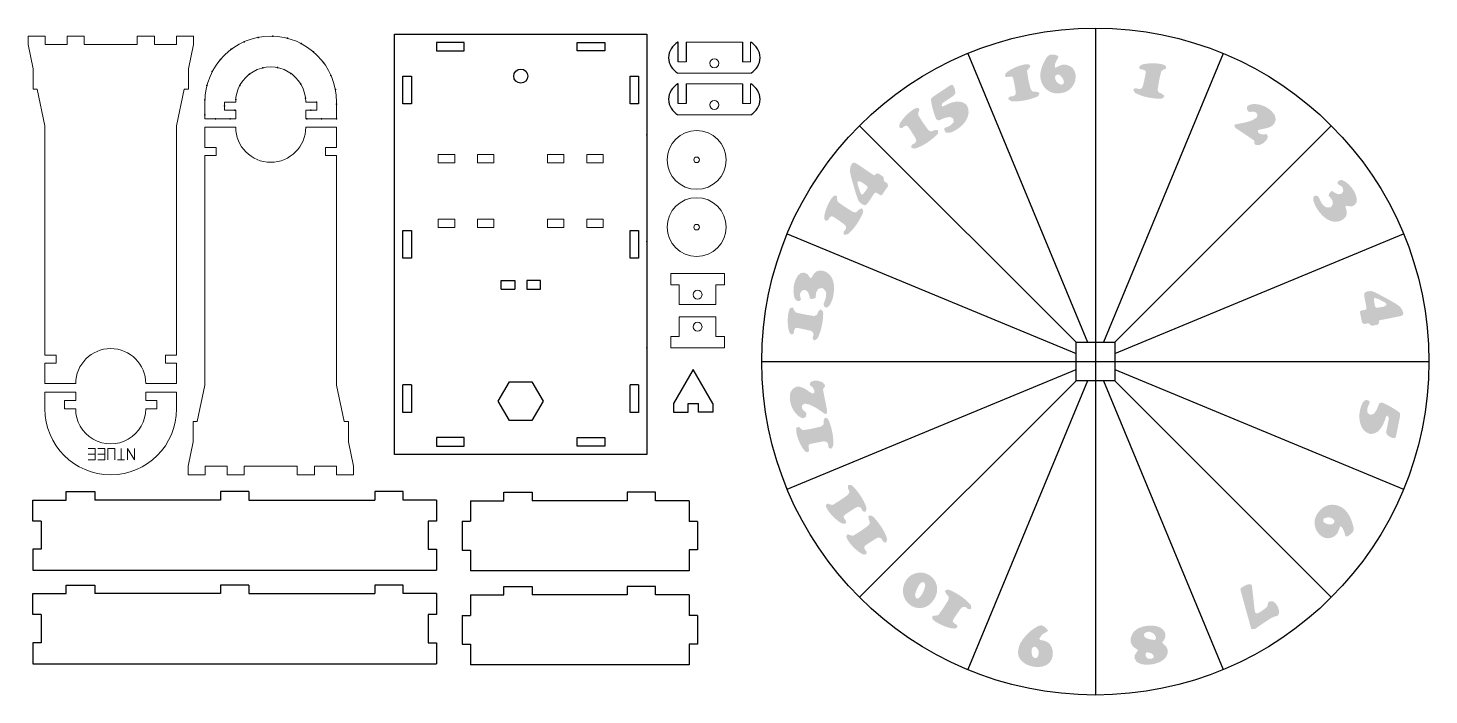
# Model space of a CAD drawing. Header units: millimetres. Extents: x 2798 to 3741, y 1452 to 1755.
# Drawn here: x 2798.3 to 3298.1, y 1451.8 to 1689.8 of the extents above; entities that cross this region are included whole.
import ezdxf

# ---------------------------------------------------------------- set-up
doc = ezdxf.new("R2010")
doc.units = ezdxf.units.MM

msp = doc.modelspace()

# ---------------------------------------------------------------- hatches: boundary and pattern name
h = msp.add_hatch(color=1)
h.dxf.hatch_style = 1
h.paths.add_polyline_path([(3202.4, 1673.8), (3202.63, 1674.51), (3203.52, 1675.07), (3204.12, 1675.29), (3204.34, 1675.7), (3204.08, 1676.45), (3204.03, 1676.5), (3202.82, 1676.93), (3201.42, 1677.14), (3200.11, 1677.26), (3198.79, 1677.26), (3197.5, 1677.14), (3196.21, 1676.94), (3195.16, 1676.54), (3194.69, 1675.94), (3194.8, 1675.38), (3195.34, 1675.07), (3195.72, 1675.03), (3196.14, 1674.96), (3196.94, 1674.58), (3197.01, 1673.73), (3196.81, 1672.75), (3196.48, 1671.08), (3196.21, 1669.9), (3196.03, 1669.21), (3195.65, 1668.38), (3194.71, 1668.01), (3194.34, 1668.14), (3193.64, 1668.34), (3192.95, 1668.23), (3192.57, 1667.74), (3192.57, 1667.69), (3193.22, 1666.69), (3194.07, 1666.27), (3195.45, 1665.71), (3196.63, 1665.35), (3197.97, 1665.04), (3198.08, 1665.02), (3199.4, 1664.82), (3200.71, 1664.66), (3202.03, 1664.6), (3202.92, 1664.71), (3203.63, 1665.38), (3203.65, 1665.64), (3202.81, 1666.38), (3201.62, 1666.87), (3201.31, 1667.74), (3201.33, 1668.32), (3201.36, 1668.43), (3201.51, 1669.39), (3201.85, 1671.35), (3202.05, 1672.31)])
h.paths.add_polyline_path([(3243.37, 1657.13), (3243.37, 1657.31), (3243.1, 1658.58), (3242.61, 1659.38), (3241.75, 1660.34), (3240.63, 1661.23), (3240.39, 1661.36), (3239.25, 1661.99), (3238.02, 1662.41), (3236.75, 1662.66), (3235.44, 1662.7), (3235.3, 1662.7), (3234.03, 1662.43), (3233.19, 1661.85), (3233.07, 1660.92), (3233.61, 1660.07), (3234.23, 1659.89), (3234.41, 1659.92), (3235.66, 1659.98), (3236.37, 1659.67), (3236.89, 1658.96), (3236.64, 1657.96), (3235.41, 1657.13), (3234.79, 1656.84), (3233.65, 1656.44), (3232.34, 1656.1), (3230.85, 1655.81), (3230.11, 1655.68), (3229.04, 1655.46), (3228.59, 1655.15), (3228.57, 1655.1), (3229.08, 1654.14), (3235.15, 1650.09), (3235.68, 1649.64), (3235.77, 1649.1), (3235.84, 1648.55), (3236.13, 1648.21), (3236.24, 1648.15), (3237.51, 1648.08), (3237.82, 1648.17), (3239, 1648.79), (3239.27, 1649.02), (3240.16, 1650), (3240.61, 1650.98), (3240.25, 1651.85), (3239.94, 1651.98), (3239.27, 1651.89), (3238.67, 1651.82), (3237.49, 1652.2), (3237.04, 1652.76), (3237.09, 1653.41), (3238.49, 1653.79), (3239.87, 1654.03), (3241.21, 1654.43), (3242.21, 1655.01), (3242.9, 1655.75), (3242.99, 1655.88)])
h.paths.add_polyline_path([(3272.33, 1628.82), (3272.08, 1629.87), (3271.61, 1631.09), (3270.92, 1632.3), (3270.41, 1632.97), (3269.52, 1633.97), (3268.92, 1634.48), (3267.87, 1635.22), (3267.07, 1635.58), (3266.02, 1635.51), (3265.51, 1634.86), (3265.46, 1634.24), (3265.77, 1634.01), (3266.78, 1633.41), (3267.22, 1632.9), (3267.51, 1631.7), (3266.89, 1630.72), (3265.77, 1630.52), (3265.48, 1630.58), (3264.32, 1631.12), (3263.54, 1631.67), (3263.19, 1631.59), (3262.43, 1630.74), (3262.27, 1629.94), (3262.59, 1629.65), (3263.3, 1628.8), (3263.52, 1628.44), (3263.81, 1627.11), (3263.1, 1625.99), (3262.72, 1625.81), (3261.45, 1625.86), (3260.74, 1626.24), (3259.82, 1627.24), (3259.29, 1628.22), (3259.2, 1628.42), (3258.71, 1629.56), (3257.99, 1630.07), (3257.15, 1629.91), (3256.92, 1629.71), (3256.77, 1628.46), (3257.08, 1627.42), (3257.62, 1626.21), (3258.35, 1624.99), (3258.86, 1624.27), (3259.73, 1623.25), (3260.65, 1622.38), (3261.78, 1621.56), (3262.94, 1621), (3264.1, 1620.73), (3264.9, 1620.71), (3266.17, 1620.91), (3267.31, 1621.47), (3268.16, 1622.22), (3268.69, 1623.2), (3268.76, 1624.36), (3268.38, 1625.66), (3268.4, 1626.41), (3268.96, 1626.37), (3270.28, 1626.17), (3271.39, 1626.53), (3272.19, 1627.54)])
h.paths.add_polyline_path([(3288.89, 1588.25), (3288.46, 1589.37), (3287.77, 1590.33), (3287.59, 1590.48), (3286.79, 1591.09), (3285.63, 1591.82), (3284.12, 1592.69), (3280.37, 1594.72), (3279.95, 1594.94), (3278.57, 1595.61), (3277.68, 1595.94), (3277.41, 1595.97), (3276.05, 1595.86), (3275.05, 1595.34), (3274.93, 1594.25), (3275.74, 1590.15), (3275.69, 1589.53), (3275.11, 1589.24), (3274.02, 1589.03), (3273.49, 1588.79), (3273.46, 1588.28), (3274.18, 1584.69), (3274.98, 1584.2), (3276.23, 1584.47), (3276.69, 1584.44), (3276.92, 1584.02), (3277.68, 1583.57), (3279.79, 1584), (3280.31, 1584.62), (3280.22, 1585.07), (3280.26, 1585.42), (3280.68, 1585.6), (3287.95, 1587.05), (3288.78, 1587.45)])
h.paths.add_polyline_path([(3282.13, 1590.48), (3281.62, 1590.37), (3280.62, 1590.19), (3279.53, 1590.04), (3279.01, 1590.15), (3278.75, 1590.86), (3278.59, 1591.69), (3278.54, 1591.95), (3278.41, 1593.18), (3278.74, 1593.58), (3280.08, 1593.09), (3282.4, 1591.87), (3282.99, 1591.18)], flags=16)
h.paths.add_polyline_path([(3282.87, 1551.39), (3283.29, 1551.5), (3283.76, 1550.59), (3282.8, 1545.82), (3282.96, 1544.92), (3283.92, 1544.03), (3284.03, 1543.97), (3285.28, 1543.5), (3285.99, 1543.52), (3286.28, 1544.06), (3287.77, 1551.52), (3287.66, 1552.48), (3287.48, 1552.68), (3286.28, 1553.55), (3285.61, 1553.97), (3284.47, 1554.64), (3283.29, 1555.29), (3282.13, 1555.87), (3281.15, 1556.23), (3280.44, 1555.98), (3280.19, 1555.6), (3279.7, 1554.35), (3279.28, 1553.39), (3278.57, 1552.39), (3278.23, 1552.08), (3277.1, 1551.79), (3276.18, 1552.53), (3276.12, 1552.73), (3276.09, 1554.04), (3276.38, 1555), (3276.83, 1556), (3276.96, 1556.29), (3276.67, 1556.78), (3275.85, 1557.12), (3275.34, 1557.09), (3274.42, 1556.18), (3274.31, 1555.98), (3273.82, 1554.8), (3273.46, 1553.46), (3273.28, 1552.37), (3273.22, 1551.05), (3273.31, 1549.78), (3273.42, 1549.23), (3273.8, 1547.96), (3274.4, 1546.84), (3274.82, 1546.31), (3275.83, 1545.48), (3276.94, 1545.04), (3277.45, 1544.97), (3278.72, 1545.24), (3279.84, 1545.88), (3280.75, 1546.84), (3280.89, 1547.02), (3281.53, 1548.07), (3282.09, 1549.27), (3282.56, 1550.61)])
h.paths.add_polyline_path([(3269.58, 1515.93), (3268.87, 1517.02), (3268.05, 1517.93), (3267.13, 1518.67), (3266.24, 1519.16), (3264.97, 1519.58), (3264.84, 1519.6), (3263.5, 1519.74), (3262.23, 1519.6), (3261.27, 1519.29), (3260.2, 1518.67), (3259.22, 1517.82), (3258.35, 1516.71), (3257.82, 1515.79), (3257.37, 1514.59), (3257.21, 1513.38), (3257.35, 1512.18), (3257.73, 1510.96), (3258.04, 1510.35), (3258.8, 1509.28), (3259.75, 1508.46), (3260.8, 1507.95), (3262.03, 1507.75), (3263.3, 1507.97), (3263.34, 1507.99), (3264.5, 1508.59), (3265.37, 1509.53), (3265.55, 1509.84), (3266.04, 1511.11), (3266.26, 1511.87), (3266.49, 1512), (3266.78, 1511.94), (3267.41, 1511.1), (3267.89, 1509.84), (3268.22, 1508.68), (3268.43, 1508.39), (3269.03, 1508.46), (3269.92, 1509.02), (3270.16, 1509.22), (3271.03, 1510.09), (3271.19, 1511.33), (3270.99, 1512.29), (3270.54, 1513.76), (3270.19, 1514.68)])
h.paths.add_polyline_path([(3264.35, 1514.05), (3264.21, 1513.25), (3263.51, 1512.74), (3262.02, 1512.76), (3260.71, 1513.32), (3260.31, 1513.92), (3260.47, 1514.66), (3260.65, 1514.88), (3261.92, 1515.24), (3262.56, 1515.21), (3263.72, 1514.79)], flags=16)
h.paths.add_polyline_path([(3262.02, 1512.76), (3261.92, 1512.81), (3262.14, 1512.76), (3263.51, 1512.74), (3263.54, 1512.76), (3263.45, 1512.74)], flags=0)
h.paths.add_polyline_path([(3241.71, 1479.27), (3242.93, 1479.82), (3244.04, 1480.11), (3244.49, 1480.78), (3244.6, 1481.78), (3244.35, 1482.83), (3243.71, 1484.05), (3243.33, 1484.54), (3242.39, 1485.3), (3242.3, 1485.32), (3241.1, 1485.19), (3240.65, 1484.7), (3240.52, 1483.96), (3240.3, 1483.32), (3239.72, 1482.78), (3238.49, 1481.87), (3237.87, 1481.47), (3236.84, 1480.95), (3236.13, 1481.13), (3235.84, 1482.36), (3234.9, 1490.94), (3234.84, 1491.21), (3234.79, 1491.25), (3233.54, 1491.32), (3232.67, 1491.01), (3231.47, 1490.36), (3230.87, 1489.85), (3230.8, 1489.36), (3234.5, 1475.98), (3234.7, 1475.52), (3234.88, 1475.31), (3235.97, 1475.43)])
h.paths.add_polyline_path([(3203.39, 1470.03), (3202.89, 1470.48), (3203.25, 1471.08), (3203.39, 1471.21), (3204.01, 1472.35), (3204.05, 1473.55), (3203.88, 1474.13), (3203.18, 1475.2), (3202.2, 1475.92), (3200.93, 1476.38), (3200.58, 1476.47), (3199.33, 1476.61), (3197.99, 1476.59), (3196.61, 1476.38), (3195.96, 1476.23), (3194.65, 1475.78), (3193.56, 1475.14), (3192.71, 1474.33), (3192.08, 1473.35), (3191.64, 1472.02), (3191.66, 1470.79), (3191.75, 1470.43), (3192.37, 1469.3), (3192.64, 1469.01), (3193.71, 1468.27), (3194.31, 1467.89), (3193.98, 1467.4), (3193.87, 1467.27), (3193.13, 1466.15), (3193.04, 1465.02), (3193.09, 1464.79), (3193.78, 1463.7), (3194.42, 1463.26), (3195.67, 1462.81), (3195.94, 1462.77), (3197.21, 1462.65), (3198.53, 1462.7), (3199.89, 1462.9), (3200.09, 1462.94), (3201.42, 1463.35), (3202.58, 1463.9), (3203.59, 1464.62), (3204.41, 1465.6), (3204.86, 1466.73), (3204.83, 1467.98), (3204.32, 1469.16)])
h.paths.add_polyline_path([(3196.9, 1472.28), (3196.36, 1473.04), (3196.59, 1473.87), (3197.57, 1474.36), (3198.37, 1474.4), (3199.57, 1473.96), (3200.26, 1473.26), (3200.64, 1472.42), (3200.62, 1471.79), (3200.29, 1471.5), (3200.02, 1471.48), (3198.59, 1471.7), (3197.97, 1471.88)], flags=16)
h.paths.add_polyline_path([(3197.43, 1467.09), (3197.63, 1467.11), (3198.95, 1466.73), (3199.13, 1466.64), (3199.93, 1465.77), (3199.75, 1465.13), (3198.96, 1464.72), (3197.61, 1464.88), (3196.97, 1465.75), (3197.01, 1466.62)], flags=16)
h.paths.add_polyline_path([(3163.55, 1468.67), (3162.95, 1469.81), (3162.71, 1470.12), (3161.73, 1470.88), (3160.43, 1471.33), (3160.14, 1471.37), (3159.41, 1471.44), (3159.05, 1471.95), (3159.85, 1473.13), (3160.34, 1473.6), (3161.44, 1474.24), (3162.19, 1474.76), (3162.19, 1474.82), (3161.35, 1475.83), (3160.9, 1476.18), (3159.81, 1476.72), (3158.83, 1476.52), (3158.16, 1476.16), (3157.07, 1475.49), (3156.04, 1474.74), (3155.02, 1473.82), (3154.06, 1472.82), (3153.17, 1471.7), (3152.45, 1470.57), (3151.92, 1469.43), (3151.58, 1468.15), (3151.47, 1466.91), (3151.67, 1465.71), (3152.21, 1464.64), (3153.08, 1463.7), (3153.17, 1463.61), (3154.24, 1462.88), (3155.42, 1462.34), (3156.71, 1461.99), (3157.63, 1461.85), (3158.94, 1461.81), (3160.21, 1462.01), (3161.37, 1462.43), (3161.64, 1462.57), (3162.64, 1463.3), (3163.35, 1464.3), (3163.78, 1465.57), (3163.89, 1466.51), (3163.78, 1467.83)])
h.paths.add_polyline_path([(3158.81, 1467.4), (3158.76, 1466.06), (3158.27, 1465.2), (3157.45, 1464.95), (3156.64, 1465.6), (3156.31, 1466.78), (3156.33, 1468.12), (3156.76, 1468.9), (3157.51, 1469.07), (3157.78, 1468.98), (3158.61, 1468.03)], flags=16)
h.paths.add_polyline_path([(3134.62, 1483.92), (3134, 1484.65), (3132.93, 1485.68), (3131.97, 1486.46), (3130.74, 1487.34), (3129.63, 1488.02), (3128.47, 1488.67), (3127.29, 1489.22), (3126.42, 1489.49), (3125.51, 1489.13), (3125.37, 1488.89), (3125.89, 1487.89), (3126.78, 1486.97), (3126.73, 1486.06), (3126.49, 1485.55), (3126.44, 1485.43), (3125.91, 1484.61), (3124.86, 1482.92), (3124.3, 1482.11), (3123.39, 1480.86), (3122.92, 1480.31), (3121.9, 1480.13), (3121.25, 1480.15), (3120.89, 1479.88), (3120.85, 1479.06), (3120.87, 1479.01), (3121.9, 1478.1), (3123.03, 1477.41), (3124.21, 1476.81), (3125.42, 1476.3), (3126.67, 1475.89), (3127.94, 1475.6), (3129.05, 1475.56), (3129.72, 1475.94), (3129.83, 1476.5), (3129.45, 1476.99), (3129.12, 1477.19), (3128.76, 1477.39), (3128.16, 1478.06), (3128.4, 1478.86), (3128.98, 1479.71), (3129.92, 1481.11), (3130.61, 1482.09), (3131.06, 1482.67), (3131.72, 1483.29), (3132.71, 1483.27), (3133.04, 1483.03), (3133.57, 1482.56), (3134.27, 1482.4), (3134.8, 1482.71), (3134.82, 1482.76)])
h.paths.add_polyline_path([(3122.54, 1488.51), (3122.63, 1489.74), (3122.47, 1490.98), (3122.32, 1491.52), (3121.78, 1492.68), (3121, 1493.68), (3119.98, 1494.53), (3119.73, 1494.66), (3118.57, 1495.22), (3117.33, 1495.51), (3116.01, 1495.51), (3115.77, 1495.46), (3114.5, 1495.15), (3113.38, 1494.62), (3112.4, 1493.84), (3111.58, 1492.81), (3111.33, 1492.43), (3110.77, 1491.23), (3110.48, 1489.96), (3110.46, 1489.83), (3110.44, 1488.51), (3110.66, 1487.24), (3111.17, 1486.04), (3111.33, 1485.75), (3112.13, 1484.7), (3113.14, 1483.87), (3113.58, 1483.58), (3114.79, 1483.07), (3116.03, 1482.85), (3117.31, 1482.92), (3118.49, 1483.25), (3119.55, 1483.85), (3120.54, 1484.7), (3121.41, 1485.81), (3121.58, 1486.08), (3122.19, 1487.28)])
h.paths.add_polyline_path([(3117.57, 1488.44), (3116.88, 1487.24), (3116.03, 1486.37), (3115.06, 1486.39), (3114.74, 1487.6), (3114.83, 1488.04), (3115.28, 1489.38), (3115.61, 1490.09), (3116.26, 1491.21), (3117.1, 1492.1), (3118.02, 1492.1), (3118.37, 1491.03), (3118.35, 1490.87), (3118.06, 1489.65)], flags=16)
h.paths.add_polyline_path([(3102.55, 1512.07), (3102.48, 1512.16), (3101.7, 1513.25), (3100.88, 1514.28), (3100.01, 1515.26), (3099.29, 1515.81), (3098.31, 1515.84), (3098.11, 1515.66), (3098.2, 1514.54), (3098.67, 1513.36), (3098.29, 1512.54), (3097.87, 1512.14), (3097.78, 1512.09), (3096.98, 1511.51), (3095.35, 1510.35), (3094.52, 1509.84), (3093.23, 1509.02), (3092.56, 1508.66), (3091.56, 1508.9), (3090.96, 1509.17), (3090.53, 1509.06), (3090.18, 1508.33), (3090.18, 1508.28), (3090.76, 1507.08), (3090.78, 1507.03), (3091.56, 1505.96), (3092.43, 1504.94), (3093.34, 1504.02), (3094.35, 1503.18), (3095.39, 1502.42), (3096.42, 1501.95), (3097.18, 1502.04), (3097.49, 1502.53), (3097.33, 1503.13), (3097.11, 1503.42), (3096.84, 1503.76), (3096.55, 1504.6), (3097.09, 1505.25), (3097.93, 1505.81), (3099.34, 1506.74), (3100.36, 1507.39), (3100.97, 1507.75), (3101.83, 1508.06), (3102.75, 1507.68), (3102.95, 1507.32), (3103.28, 1506.68), (3103.84, 1506.27), (3104.47, 1506.36), (3104.51, 1506.39), (3104.75, 1507.55), (3104.47, 1508.46), (3103.86, 1509.82), (3103.28, 1510.91)])
h.paths.add_polyline_path([(3096.55, 1520.76), (3095.97, 1521.85), (3095.14, 1523.17), (3094.39, 1524.22), (3093.57, 1525.24), (3092.7, 1526.2), (3091.98, 1526.78), (3091, 1526.8), (3090.8, 1526.62), (3090.87, 1525.51), (3091.36, 1524.33), (3090.98, 1523.48), (3090.54, 1523.09), (3089.67, 1522.46), (3088.04, 1521.32), (3087.21, 1520.79), (3085.9, 1519.98), (3085.25, 1519.63), (3084.25, 1519.87), (3083.65, 1520.14), (3083.22, 1520.03), (3082.87, 1519.27), (3082.87, 1519.22), (3083.48, 1517.96), (3084.25, 1516.91), (3085.1, 1515.9), (3086.03, 1514.97), (3087.03, 1514.14), (3088.08, 1513.36), (3089.11, 1512.92), (3089.87, 1513.01), (3090.18, 1513.47), (3090.02, 1514.08), (3089.78, 1514.39), (3089.53, 1514.72), (3089.24, 1515.55), (3089.78, 1516.19), (3090.6, 1516.75), (3092.03, 1517.69), (3093.05, 1518.36), (3093.65, 1518.71), (3094.52, 1519.02), (3095.44, 1518.65), (3095.64, 1518.27), (3095.95, 1517.64), (3096.53, 1517.22), (3097.15, 1517.31), (3097.2, 1517.35), (3097.44, 1518.49), (3097.15, 1519.4)])
h.paths.add_polyline_path([(3084.87, 1547.11), (3084.49, 1548.38), (3084.07, 1549.61), (3083.62, 1550.41), (3082.73, 1550.79), (3082.49, 1550.72), (3082.11, 1549.65), (3082.11, 1548.38), (3081.44, 1547.76), (3080.91, 1547.55), (3080.79, 1547.53), (3079.84, 1547.31), (3077.9, 1546.86), (3076.94, 1546.69), (3075.42, 1546.44), (3074.69, 1546.37), (3073.84, 1546.98), (3073.39, 1547.47), (3072.95, 1547.51), (3072.32, 1546.98), (3072.32, 1546.91), (3072.39, 1545.54), (3072.7, 1544.26), (3073.1, 1542.99), (3073.62, 1541.78), (3074.22, 1540.62), (3074.91, 1539.51), (3075.67, 1538.68), (3076.4, 1538.48), (3076.87, 1538.82), (3076.96, 1539.42), (3076.85, 1539.8), (3076.74, 1540.2), (3076.8, 1541.09), (3077.54, 1541.47), (3078.52, 1541.67), (3080.19, 1541.98), (3081.4, 1542.21), (3082.09, 1542.32), (3083.02, 1542.27), (3083.71, 1541.56), (3083.74, 1541.16), (3083.8, 1540.44), (3084.18, 1539.84), (3084.78, 1539.69), (3084.83, 1539.69), (3085.5, 1540.67), (3085.59, 1541.63), (3085.54, 1543.1), (3085.43, 1544.34), (3085.21, 1545.68), (3085.18, 1545.79)])
h.paths.add_polyline_path([(3082, 1560.3), (3081.93, 1561.02), (3082.24, 1561.46), (3082.58, 1561.89), (3082.62, 1562.33), (3082.58, 1562.47), (3081.75, 1563.4), (3081.46, 1563.56), (3080.19, 1563.96), (3079.84, 1564), (3078.52, 1563.94), (3077.5, 1563.56), (3077.14, 1562.69), (3077.27, 1562.38), (3077.81, 1561.98), (3078.28, 1561.57), (3078.85, 1560.46), (3078.77, 1559.75), (3078.27, 1559.35), (3077, 1560.06), (3075.87, 1560.88), (3074.64, 1561.53), (3073.53, 1561.84), (3072.5, 1561.82), (3072.35, 1561.78), (3071.21, 1561.15), (3071.08, 1561.04), (3070.36, 1559.95), (3070.14, 1559.03), (3070.07, 1557.74), (3070.25, 1556.31), (3070.32, 1556.05), (3070.7, 1554.8), (3071.25, 1553.64), (3071.99, 1552.57), (3072.88, 1551.61), (3072.97, 1551.52), (3074.06, 1550.79), (3075.07, 1550.61), (3075.82, 1551.19), (3076.02, 1552.17), (3075.71, 1552.75), (3075.58, 1552.86), (3074.64, 1553.68), (3074.35, 1554.4), (3074.51, 1555.29), (3075.36, 1555.8), (3076.83, 1555.53), (3077.47, 1555.29), (3078.56, 1554.75), (3079.75, 1554.09), (3080.99, 1553.24), (3081.62, 1552.79), (3082.51, 1552.19), (3083.07, 1552.1), (3083.11, 1552.1), (3083.4, 1553.15)])
h.paths.add_polyline_path([(3081.77, 1585.2), (3081.91, 1586.52), (3081.98, 1587.83), (3081.89, 1588.72), (3081.2, 1589.44), (3080.95, 1589.46), (3080.19, 1588.61), (3079.7, 1587.43), (3078.83, 1587.12), (3078.28, 1587.14), (3078.16, 1587.16), (3077.18, 1587.32), (3075.24, 1587.65), (3074.29, 1587.85), (3072.77, 1588.21), (3072.08, 1588.43), (3071.52, 1589.32), (3071.3, 1589.93), (3070.9, 1590.15), (3070.14, 1589.88), (3070.09, 1589.84), (3069.66, 1588.63), (3069.43, 1587.23), (3069.34, 1585.89), (3069.34, 1584.6), (3069.45, 1583.28), (3069.65, 1582.01), (3070.05, 1580.94), (3070.65, 1580.48), (3071.21, 1580.61), (3071.52, 1581.14), (3071.57, 1581.52), (3071.61, 1581.95), (3072.01, 1582.73), (3072.84, 1582.82), (3073.84, 1582.62), (3075.49, 1582.26), (3076.67, 1582.01), (3077.36, 1581.84), (3078.21, 1581.43), (3078.56, 1580.52), (3078.45, 1580.14), (3078.23, 1579.45), (3078.34, 1578.76), (3078.83, 1578.38), (3078.9, 1578.38), (3079.88, 1579), (3080.33, 1579.87), (3080.86, 1581.26), (3081.22, 1582.44), (3081.53, 1583.75), (3081.55, 1583.89)])
h.paths.add_polyline_path([(3085.18, 1600.49), (3084.54, 1601.49), (3084, 1602.1), (3082.96, 1602.83), (3081.75, 1603.26), (3080.62, 1603.32), (3079.55, 1602.99), (3078.7, 1602.23), (3078.03, 1601.05), (3077.5, 1600.51), (3077.14, 1600.94), (3076.34, 1602.03), (3075.29, 1602.54), (3074.07, 1602.43), (3073.01, 1601.61), (3072.44, 1600.67), (3071.92, 1599.49), (3071.54, 1598.15), (3071.43, 1597.3), (3071.37, 1595.97), (3071.41, 1595.16), (3071.63, 1593.92), (3071.97, 1593.09), (3072.75, 1592.4), (3073.57, 1592.49), (3074.04, 1592.91), (3073.97, 1593.27), (3073.68, 1594.41), (3073.73, 1595.1), (3074.4, 1596.15), (3075.53, 1596.41), (3076.45, 1595.74), (3076.6, 1595.52), (3077.05, 1594.32), (3077.21, 1593.36), (3077.52, 1593.16), (3078.65, 1593.25), (3079.32, 1593.69), (3079.32, 1594.12), (3079.41, 1595.21), (3079.52, 1595.63), (3080.25, 1596.78), (3081.53, 1597.06), (3081.93, 1596.93), (3082.8, 1595.99), (3083.05, 1595.23), (3082.98, 1593.85), (3082.67, 1592.8), (3082.58, 1592.58), (3082.13, 1591.42), (3082.26, 1590.57), (3082.98, 1590.08), (3083.29, 1590.06), (3084.27, 1590.84), (3084.78, 1591.8), (3085.25, 1593.02), (3085.61, 1594.41), (3085.74, 1595.28), (3085.85, 1596.61), (3085.83, 1597.88), (3085.61, 1599.27)])
h.paths.add_polyline_path([(3095.46, 1622.4), (3096.02, 1623.58), (3096.26, 1624.45), (3095.91, 1625.37), (3095.68, 1625.48), (3094.68, 1624.99), (3093.77, 1624.1), (3092.85, 1624.14), (3092.25, 1624.42), (3091.4, 1624.97), (3089.71, 1626.01), (3088.91, 1626.57), (3087.66, 1627.46), (3087.1, 1627.95), (3086.92, 1628.98), (3086.95, 1629.62), (3086.68, 1629.98), (3085.85, 1630.03), (3085.81, 1630), (3084.89, 1628.97), (3084.2, 1627.84), (3083.6, 1626.66), (3083.09, 1625.43), (3082.71, 1624.21), (3082.4, 1622.94), (3082.35, 1621.8), (3082.76, 1621.13), (3083.29, 1621.04), (3083.8, 1621.42), (3083.98, 1621.73), (3084.2, 1622.11), (3084.85, 1622.71), (3085.65, 1622.45), (3086.5, 1621.89), (3087.9, 1620.93), (3088.88, 1620.24), (3089.46, 1619.82), (3090.09, 1619.15), (3090.07, 1618.14), (3089.82, 1617.83), (3089.35, 1617.28), (3089.2, 1616.61), (3089.51, 1616.07), (3089.55, 1616.03), (3090.71, 1616.25), (3091.45, 1616.87), (3092.47, 1617.94), (3093.25, 1618.9), (3094.06, 1619.99), (3094.12, 1620.11), (3094.81, 1621.24)])
h.paths.add_polyline_path([(3104.89, 1634.39), (3103.82, 1635.11), (3103.51, 1635.44), (3103.64, 1635.91), (3103.44, 1636.76), (3101.63, 1637.96), (3100.83, 1637.85), (3100.56, 1637.49), (3100.27, 1637.27), (3099.85, 1637.45), (3093.7, 1641.57), (3092.83, 1641.86), (3092.18, 1641.37), (3091.69, 1640.28), (3091.52, 1639.12), (3091.52, 1638.9), (3091.67, 1637.89), (3091.96, 1636.56), (3092.43, 1634.86), (3093.63, 1630.78), (3093.79, 1630.31), (3094.28, 1628.87), (3094.7, 1628), (3094.86, 1627.8), (3095.91, 1626.9), (3096.98, 1626.57), (3097.82, 1627.26), (3100.14, 1630.74), (3100.61, 1631.14), (3101.23, 1630.94), (3102.15, 1630.31), (3102.68, 1630.09), (3103.08, 1630.45), (3105.13, 1633.48)])
h.paths.add_polyline_path([(3097.82, 1633.03), (3097.53, 1632.34), (3097.04, 1631.65), (3096.89, 1631.45), (3096.13, 1630.49), (3095.61, 1630.42), (3094.99, 1631.74), (3094.23, 1634.24), (3094.28, 1635.13), (3095.39, 1635.02), (3095.82, 1634.73), (3096.66, 1634.15), (3097.56, 1633.5)], flags=16)
h.paths.add_polyline_path([(3119.27, 1653.72), (3119.2, 1653.79), (3118.62, 1654.59), (3117.46, 1656.22), (3116.95, 1657.04), (3116.14, 1658.35), (3115.79, 1659), (3116.03, 1660.03), (3116.3, 1660.61), (3116.17, 1661.05), (3115.43, 1661.41), (3114.21, 1660.84), (3113.07, 1660), (3112.07, 1659.16), (3111.13, 1658.22), (3110.3, 1657.24), (3109.55, 1656.17), (3109.08, 1655.15), (3109.17, 1654.39), (3109.64, 1654.08), (3110.24, 1654.25), (3110.55, 1654.48), (3110.88, 1654.74), (3111.71, 1655.03), (3112.36, 1654.48), (3112.91, 1653.65), (3113.85, 1652.23), (3114.5, 1651.2), (3114.87, 1650.6), (3115.19, 1649.73), (3114.79, 1648.81), (3114.43, 1648.61), (3113.8, 1648.3), (3113.38, 1647.72), (3113.47, 1647.1), (3113.51, 1647.05), (3114.65, 1646.81), (3115.57, 1647.1), (3116.92, 1647.7), (3118.02, 1648.28), (3119.18, 1649.02), (3119.27, 1649.08), (3120.36, 1649.86), (3121.38, 1650.69), (3122.36, 1651.56), (3122.92, 1652.27), (3122.94, 1653.25), (3122.79, 1653.45), (3121.65, 1653.38), (3120.49, 1652.89), (3119.64, 1653.27)])
h.paths.add_polyline_path([(3133.73, 1661.03), (3133.26, 1662.14), (3132.93, 1662.55), (3131.86, 1663.26), (3130.61, 1663.59), (3129.3, 1663.57), (3129.07, 1663.53), (3127.87, 1663.24), (3126.62, 1662.79), (3125.33, 1662.17), (3124.57, 1661.85), (3124.19, 1662.05), (3124.53, 1663.04), (3128.54, 1665.73), (3129.07, 1666.47), (3129.03, 1667.78), (3128.98, 1667.92), (3128.45, 1669.1), (3127.94, 1669.61), (3127.33, 1669.43), (3121, 1665.2), (3120.4, 1664.46), (3120.4, 1664.19), (3120.65, 1662.72), (3120.8, 1661.94), (3121.14, 1660.67), (3121.52, 1659.38), (3121.94, 1658.15), (3122.36, 1657.22), (3123.05, 1656.88), (3123.52, 1656.98), (3124.73, 1657.51), (3125.71, 1657.86), (3126.91, 1658.09), (3127.38, 1658.07), (3128.38, 1657.46), (3128.49, 1656.3), (3128.4, 1656.1), (3127.49, 1655.17), (3126.6, 1654.7), (3125.6, 1654.3), (3125.28, 1654.19), (3125.15, 1653.65), (3125.48, 1652.83), (3125.89, 1652.47), (3127.16, 1652.47), (3127.4, 1652.54), (3128.58, 1653.03), (3129.76, 1653.72), (3130.66, 1654.36), (3131.64, 1655.26), (3132.46, 1656.22), (3132.79, 1656.68), (3133.42, 1657.86), (3133.75, 1659.07), (3133.84, 1659.74)])
h.paths.add_polyline_path([(3155.89, 1668.36), (3155.84, 1668.45), (3155.62, 1669.41), (3155.17, 1671.35), (3155.02, 1672.31), (3154.77, 1673.85), (3154.68, 1674.58), (3155.31, 1675.43), (3155.78, 1675.87), (3155.84, 1676.32), (3155.28, 1676.92), (3155.24, 1676.94), (3153.99, 1676.88), (3152.57, 1676.54), (3151.32, 1676.14), (3150.11, 1675.63), (3148.95, 1675.05), (3147.84, 1674.36), (3147.02, 1673.58), (3146.81, 1672.84), (3147.13, 1672.37), (3147.75, 1672.31), (3148.11, 1672.4), (3148.53, 1672.51), (3149.42, 1672.46), (3149.8, 1671.71), (3150, 1670.73), (3150.31, 1669.05), (3150.54, 1667.87), (3150.63, 1667.16), (3150.58, 1666.22), (3149.89, 1665.53), (3149.47, 1665.51), (3148.75, 1665.44), (3148.15, 1665.06), (3148.02, 1664.46), (3148.02, 1664.42), (3149, 1663.75), (3149.94, 1663.66), (3151.43, 1663.7), (3152.65, 1663.82), (3154.13, 1664.06), (3155.42, 1664.37), (3156.69, 1664.75), (3157.91, 1665.18), (3158.72, 1665.62), (3159.12, 1666.51), (3159.03, 1666.76), (3157.96, 1667.14), (3156.69, 1667.14), (3156.06, 1667.81)])
h.paths.add_polyline_path([(3171.58, 1674.63), (3170.87, 1675.61), (3169.82, 1676.34), (3169.77, 1676.36), (3168.52, 1676.77), (3167.23, 1676.72), (3166.88, 1676.63), (3165.65, 1676.07), (3164.96, 1675.7), (3164.69, 1675.76), (3164.56, 1676.01), (3164.69, 1677.03), (3164.69, 1677.08), (3165.23, 1678.28), (3165.83, 1679.33), (3165.87, 1679.69), (3165.4, 1680.06), (3164.38, 1680.31), (3164.07, 1680.33), (3162.84, 1680.33), (3161.86, 1679.57), (3161.3, 1678.73), (3160.59, 1677.39), (3160.19, 1676.48), (3159.74, 1675.16), (3159.48, 1673.89), (3159.41, 1672.69), (3159.54, 1671.51), (3159.83, 1670.52), (3160.41, 1669.34), (3160.5, 1669.21), (3161.33, 1668.16), (3162.33, 1667.38), (3163.24, 1666.91), (3164.42, 1666.58), (3165.74, 1666.51), (3167.12, 1666.67), (3168.15, 1666.94), (3169.3, 1667.47), (3170.26, 1668.23), (3171.04, 1669.17), (3171.62, 1670.3), (3171.85, 1670.95), (3172.05, 1672.22), (3171.96, 1673.49)])
h.paths.add_polyline_path([(3165.43, 1673.27), (3166.28, 1673.13), (3167.23, 1672.15), (3167.37, 1671.95), (3167.83, 1670.75), (3167.72, 1670.01), (3167.08, 1669.61), (3166.81, 1669.61), (3165.65, 1670.23), (3165.2, 1670.7), (3164.67, 1671.84), (3164.78, 1672.8)], flags=16)

# ---------------------------------------------------------------- linework, layer by layer
at = {"color": 5}
for p, q in [((3179.06, 1689.84), (3179.06, 1577.73)), ((3133.52, 1680.78), (3176.2, 1577.73)), ((3224.59, 1680.78), (3181.91, 1577.73)), ((3094.91, 1654.99), (3172.17, 1577.73)), ((3263.2, 1654.99), (3185.95, 1577.73)), ((3069.11, 1616.38), (3172.17, 1573.7)), ((3185.95, 1573.7), (3289, 1616.38)), ((3060.06, 1570.84), (3172.17, 1570.84)), ((3185.95, 1570.84), (3298.06, 1570.84)), ((3069.11, 1525.3), (3172.17, 1567.99)), ((3185.95, 1567.99), (3289, 1525.3)), ((3172.17, 1563.95), (3094.91, 1486.7)), ((3176.2, 1563.95), (3133.52, 1460.9)), ((3179.06, 1563.95), (3179.06, 1451.84)), ((3181.91, 1563.95), (3224.59, 1460.9)), ((3185.95, 1563.95), (3263.2, 1486.7))]:
    msp.add_line(p, q, dxfattribs=at)
for p, q in [((2929.09, 1537.69), (2929.09, 1687.69)), ((2929.09, 1687.69), (3019.09, 1687.69)), ((2944.09, 1684.69), (2944.09, 1681.69)), ((2953.95, 1684.69), (2944.09, 1684.69)), ((2953.95, 1681.69), (2953.95, 1684.69)), ((2994.23, 1681.69), (2994.23, 1684.69)), ((2994.23, 1684.69), (3004.09, 1684.69)), ((3004.09, 1684.69), (3004.09, 1681.69)), ((3019.09, 1687.69), (3019.09, 1537.69)), ((3030.21, 1684.75), (3030.14, 1684.75)), ((3030.21, 1677.75), (3030.21, 1684.75)), ((3033.07, 1684.75), (3033.07, 1677.75)), ((3053.22, 1684.75), (3053.22, 1677.75)), ((3056.08, 1684.75), (3056.15, 1684.75)), ((2944.09, 1681.69), (2953.95, 1681.69)), ((3004.09, 1681.69), (2994.23, 1681.69)), ((2932.09, 1672.69), (2935.09, 1672.69)), ((2932.09, 1662.83), (2932.09, 1672.69)), ((2935.09, 1672.69), (2935.09, 1662.83)), ((3013.09, 1672.69), (3016.09, 1672.69)), ((3013.09, 1662.83), (3013.09, 1672.69)), ((3016.09, 1672.69), (3016.09, 1662.83)), ((3030.21, 1669.9), (3030.14, 1669.9)), ((3030.21, 1662.9), (3030.21, 1669.9)), ((3033.07, 1669.9), (3033.07, 1662.9)), ((3053.22, 1669.9), (3053.22, 1662.9)), ((3056.08, 1669.9), (3056.15, 1669.9)), ((2935.09, 1662.83), (2932.09, 1662.83)), ((3016.09, 1662.83), (3013.09, 1662.83)), ((2932.09, 1617.62), (2935.09, 1617.62)), ((2932.09, 1607.76), (2932.09, 1617.62)), ((2935.09, 1617.62), (2935.09, 1607.76)), ((3013.09, 1617.62), (3016.09, 1617.62)), ((3013.09, 1607.76), (3013.09, 1617.62)), ((3016.09, 1617.62), (3016.09, 1607.76)), ((2935.09, 1607.76), (2932.09, 1607.76)), ((3016.09, 1607.76), (3013.09, 1607.76)), ((2967.09, 1596.69), (2967.09, 1599.69)), ((2967.09, 1599.69), (2971.95, 1599.69)), ((2971.95, 1599.69), (2971.95, 1596.69)), ((2981.09, 1599.69), (2976.23, 1599.69)), ((2976.23, 1599.69), (2976.23, 1596.69)), ((2981.09, 1596.69), (2981.09, 1599.69)), ((2967.09, 1596.69), (2971.95, 1596.69)), ((2976.23, 1596.69), (2981.09, 1596.69)), ((3172.17, 1563.95), (3172.17, 1577.73)), ((3172.17, 1577.73), (3185.95, 1577.73)), ((3179.06, 1577.73), (3179.06, 1563.95)), ((3185.95, 1577.73), (3185.95, 1563.95)), ((3172.17, 1570.84), (3185.95, 1570.84)), ((3035.63, 1567.93), (3028.63, 1555.81)), ((3042.63, 1555.81), (3035.63, 1567.93)), ((2932.09, 1552.69), (2932.09, 1562.55)), ((2935.09, 1562.55), (2932.09, 1562.55)), ((2935.09, 1562.55), (2935.09, 1552.69)), ((2966.09, 1556.69), (2970.09, 1563.62)), ((2970.09, 1563.62), (2978.09, 1563.62)), ((2978.09, 1563.62), (2982.09, 1556.69)), ((3013.09, 1552.69), (3013.09, 1562.55)), ((3016.09, 1562.55), (3013.09, 1562.55)), ((3016.09, 1562.55), (3016.09, 1552.69)), ((3185.95, 1563.95), (3172.17, 1563.95)), ((2970.09, 1549.76), (2966.09, 1556.69)), ((2982.09, 1556.69), (2978.09, 1549.76)), ((3028.63, 1555.81), (3028.63, 1552.81)), ((3033.77, 1552.81), (3033.77, 1555.81)), ((3033.77, 1555.81), (3037.49, 1555.81)), ((3037.49, 1552.81), (3037.49, 1555.81)), ((3042.63, 1555.81), (3042.63, 1552.81)), ((2935.09, 1552.69), (2932.09, 1552.69)), ((2978.09, 1549.76), (2970.09, 1549.76)), ((3016.09, 1552.69), (3013.09, 1552.69)), ((3028.63, 1552.81), (3033.77, 1552.81)), ((3042.63, 1552.81), (3037.49, 1552.81)), ((2944.09, 1543.69), (2944.09, 1540.69)), ((2953.95, 1543.69), (2944.09, 1543.69)), ((2944.09, 1540.69), (2953.95, 1540.69)), ((2953.95, 1540.69), (2953.95, 1543.69)), ((2994.23, 1540.69), (2994.23, 1543.69)), ((2994.23, 1543.69), (3004.09, 1543.69)), ((3004.09, 1540.69), (2994.23, 1540.69)), ((3004.09, 1543.69), (3004.09, 1540.69)), ((3019.09, 1537.69), (2929.09, 1537.69)), ((2812, 1521.42), (2812, 1524.42)), ((2812, 1524.42), (2822.14, 1524.42)), ((2822.14, 1524.42), (2822.14, 1521.42)), ((2877.14, 1524.42), (2867, 1524.42)), ((2867, 1524.42), (2867, 1521.42)), ((2877.14, 1524.42), (2877.14, 1521.42)), ((2932.14, 1524.42), (2922, 1524.42)), ((2922, 1524.42), (2922, 1521.42)), ((2932.14, 1521.42), (2932.14, 1524.42)), ((2968.07, 1521.18), (2968.07, 1524.18)), ((2968.07, 1524.18), (2978.21, 1524.18)), ((2978.21, 1524.18), (2978.21, 1521.18)), ((3022.21, 1524.18), (3012.07, 1524.18)), ((3012.07, 1524.18), (3012.07, 1521.18)), ((3022.21, 1521.18), (3022.21, 1524.18)), ((2800.07, 1513.92), (2800.07, 1521.42)), ((2800.07, 1521.42), (2812, 1521.42)), ((2867, 1521.42), (2822.14, 1521.42)), ((2877.14, 1521.42), (2922, 1521.42)), ((2944.07, 1521.42), (2932.14, 1521.42)), ((2944.07, 1521.42), (2944.07, 1513.92)), ((2956.14, 1521.18), (2956.14, 1513.82)), ((2956.14, 1521.18), (2968.07, 1521.18)), ((3012.07, 1521.18), (2978.21, 1521.18)), ((3034.14, 1521.18), (3022.21, 1521.18)), ((3034.14, 1521.18), (3034.14, 1513.75)), ((2803.07, 1513.92), (2800.07, 1513.92)), ((2803.07, 1513.92), (2803.07, 1503.92)), ((2944.07, 1513.92), (2941.07, 1513.92)), ((2941.07, 1513.92), (2941.07, 1503.92)), ((2953.14, 1513.82), (2956.14, 1513.82)), ((2953.14, 1513.82), (2953.14, 1503.54)), ((3037.14, 1513.75), (3034.14, 1513.75)), ((3037.14, 1513.75), (3037.14, 1503.61)), ((2803.07, 1503.92), (2800.07, 1503.92)), ((2800.07, 1503.92), (2800.07, 1496.42)), ((2941.07, 1503.92), (2944.07, 1503.92)), ((2944.07, 1503.92), (2944.07, 1496.42)), ((2953.14, 1503.54), (2956.14, 1503.54)), ((2956.14, 1503.54), (2956.14, 1496.18)), ((3037.14, 1503.61), (3034.14, 1503.61)), ((3034.14, 1503.61), (3034.14, 1496.18)), ((2800.07, 1496.42), (2944.07, 1496.42)), ((3034.14, 1496.18), (2956.14, 1496.18)), ((2812, 1488.01), (2812, 1491.01)), ((2812, 1491.01), (2822.14, 1491.01)), ((2822.14, 1491.01), (2822.14, 1488.01)), ((2877.14, 1491.01), (2867, 1491.01)), ((2867, 1491.01), (2867, 1488.01)), ((2877.14, 1491.01), (2877.14, 1488.01)), ((2932.14, 1491.01), (2922, 1491.01)), ((2922, 1491.01), (2922, 1488.01)), ((2932.14, 1488.01), (2932.14, 1491.01)), ((2968.07, 1487.6), (2968.07, 1490.6)), ((2968.07, 1490.6), (2978.21, 1490.6)), ((2978.21, 1490.6), (2978.21, 1487.6)), ((3022.21, 1490.6), (3012.07, 1490.6)), ((3012.07, 1490.6), (3012.07, 1487.6)), ((3022.21, 1487.6), (3022.21, 1490.6)), ((2800.07, 1480.51), (2800.07, 1488.01)), ((2800.07, 1488.01), (2812, 1488.01)), ((2867, 1488.01), (2822.14, 1488.01)), ((2877.14, 1488.01), (2922, 1488.01)), ((2944.07, 1488.01), (2932.14, 1488.01)), ((2944.07, 1488.01), (2944.07, 1480.51)), ((2956.14, 1487.6), (2956.14, 1480.24)), ((2956.14, 1487.6), (2968.07, 1487.6)), ((3012.07, 1487.6), (2978.21, 1487.6)), ((3034.14, 1487.6), (3022.21, 1487.6)), ((3034.14, 1487.6), (3034.14, 1480.17)), ((2803.07, 1480.51), (2800.07, 1480.51)), ((2803.07, 1480.51), (2803.07, 1470.51)), ((2944.07, 1480.51), (2941.07, 1480.51)), ((2941.07, 1480.51), (2941.07, 1470.51)), ((2953.14, 1480.24), (2956.14, 1480.24)), ((2953.14, 1480.24), (2953.14, 1469.96)), ((3037.14, 1480.17), (3034.14, 1480.17)), ((3037.14, 1480.17), (3037.14, 1470.03)), ((2803.07, 1470.51), (2800.07, 1470.51)), ((2800.07, 1470.51), (2800.07, 1463.01)), ((2941.07, 1470.51), (2944.07, 1470.51)), ((2944.07, 1470.51), (2944.07, 1463.01)), ((2953.14, 1469.96), (2956.14, 1469.96)), ((2956.14, 1469.96), (2956.14, 1462.6)), ((3037.14, 1470.03), (3034.14, 1470.03)), ((3034.14, 1470.03), (3034.14, 1462.6)), ((2800.07, 1463.01), (2944.07, 1463.01)), ((3034.14, 1462.6), (2956.14, 1462.6))]:
    msp.add_line(p, q)
at = {"color": 0, "lineweight": 0}
for p, q in [((3053.22, 1684.75), (3033.07, 1684.75)), ((3056.08, 1684.75), (3056.08, 1677.75)), ((3033.07, 1677.75), (3030.21, 1677.75)), ((3056.08, 1677.75), (3053.22, 1677.75)), ((3030.14, 1673.75), (3056.14, 1673.75)), ((3053.22, 1669.9), (3033.07, 1669.9)), ((3056.08, 1669.9), (3056.08, 1662.9)), ((2861.41, 1657.44), (2861.41, 1663.44)), ((2872.41, 1663.36), (2868.41, 1663.36)), ((2868.41, 1663.36), (2868.41, 1660.5)), ((2868.41, 1660.5), (2872.41, 1660.5)), ((2872.41, 1660.5), (2872.41, 1657.44)), ((2901.41, 1663.36), (2897.41, 1663.36)), ((2897.41, 1657.44), (2897.41, 1660.5)), ((2897.41, 1660.5), (2901.41, 1660.5)), ((2901.41, 1660.5), (2901.41, 1663.36)), ((2908.41, 1663.44), (2908.41, 1657.44)), ((3033.07, 1662.9), (3030.21, 1662.9)), ((3056.08, 1662.9), (3053.22, 1662.9)), ((2872.41, 1657.44), (2861.41, 1657.44)), ((2861.41, 1647.17), (2861.41, 1654.44)), ((2861.41, 1654.44), (2872.41, 1654.44)), ((2908.41, 1657.44), (2897.41, 1657.44)), ((2897.41, 1654.44), (2908.41, 1654.44)), ((2908.41, 1654.44), (2908.41, 1647.17)), ((3030.14, 1658.9), (3056.14, 1658.9)), ((2865.41, 1647.17), (2861.41, 1647.17)), ((2861.41, 1562.44), (2861.41, 1644.31)), ((2861.41, 1644.31), (2865.41, 1644.31)), ((2865.41, 1644.31), (2865.41, 1647.17)), ((2908.41, 1647.17), (2904.41, 1647.17)), ((2904.41, 1647.17), (2904.41, 1644.31)), ((2904.41, 1644.31), (2908.41, 1644.31)), ((2908.41, 1644.31), (2908.41, 1562.44)), ((2858.71, 1549.39), (2861.41, 1562.44)), ((2908.41, 1562.44), (2911.11, 1549.39)), ((2857.21, 1542.14), (2857.21, 1549.39)), ((2857.21, 1549.39), (2858.71, 1549.39)), ((2911.11, 1549.39), (2912.61, 1549.39)), ((2912.61, 1549.39), (2912.61, 1542.14)), ((2831.52, 1535.75), (2831.52, 1539.8)), ((2855.41, 1533.44), (2857.21, 1542.14)), ((2912.61, 1542.14), (2914.41, 1533.44)), ((2822.27, 1537.78), (2819.77, 1537.78)), ((2825.77, 1537.78), (2823.27, 1537.78)), ((2830.27, 1535.75), (2832.77, 1535.75)), ((2855.41, 1530.44), (2855.41, 1533.44)), ((2861.48, 1530.44), (2855.41, 1530.44)), ((2869.33, 1533.44), (2861.48, 1533.44)), ((2861.48, 1533.44), (2861.48, 1530.44)), ((2869.33, 1530.44), (2869.33, 1533.44)), ((2875.48, 1530.44), (2869.33, 1530.44)), ((2894.33, 1533.44), (2875.48, 1533.44)), ((2875.48, 1533.44), (2875.48, 1530.44)), ((2894.33, 1530.44), (2894.33, 1533.44)), ((2900.48, 1530.44), (2894.33, 1530.44)), ((2908.33, 1533.44), (2900.48, 1533.44)), ((2900.48, 1533.44), (2900.48, 1530.44)), ((2908.33, 1530.44), (2908.33, 1533.44)), ((2914.41, 1530.44), (2908.33, 1530.44)), ((2914.41, 1533.44), (2914.41, 1530.44))]:
    msp.add_line(p, q, dxfattribs=at)
for points in [[(2812.26, 1686.94), (2812.26, 1683.94), (2804.41, 1683.94), (2804.41, 1686.94), (2798.34, 1686.94), (2798.34, 1683.94), (2800.14, 1675.24), (2800.14, 1667.99), (2801.64, 1667.99), (2804.34, 1654.94), (2804.34, 1573.07), (2808.34, 1573.07), (2808.34, 1570.21), (2804.34, 1570.21), (2804.34, 1562.94), (2815.34, 1562.94, -1), (2840.34, 1562.94), (2851.34, 1562.94), (2851.34, 1570.21), (2847.34, 1570.21), (2847.34, 1573.07), (2851.34, 1573.07), (2851.34, 1654.94), (2854.04, 1667.99), (2855.54, 1667.99), (2855.54, 1675.24), (2857.34, 1683.94), (2857.34, 1686.94), (2851.26, 1686.94), (2851.26, 1683.94), (2843.41, 1683.94), (2843.41, 1686.94), (2837.26, 1686.94), (2837.26, 1683.94), (2818.41, 1683.94), (2818.41, 1686.94)], [(2840.34, 1554.01, -1.006018), (2815.34, 1554.01), (2811.34, 1554.01), (2811.34, 1556.87), (2815.34, 1556.87), (2815.34, 1559.94), (2804.34, 1559.94), (2804.34, 1553.94, 1), (2851.34, 1553.94), (2851.34, 1559.94), (2840.34, 1559.94), (2840.34, 1556.87), (2844.34, 1556.87), (2844.34, 1554.01)]]:
    msp.add_lwpolyline(points, format="xyb", close=True, dxfattribs=at)
for points in [[(2944.69, 1644.69), (2950.55, 1644.69), (2950.55, 1641.69), (2944.69, 1641.69)], [(2958.66, 1644.69), (2964.52, 1644.69), (2964.52, 1641.69), (2958.66, 1641.69)], [(2983.66, 1644.69), (2989.52, 1644.69), (2989.52, 1641.69), (2983.66, 1641.69)], [(2997.62, 1644.69), (3003.48, 1644.69), (3003.48, 1641.69), (2997.62, 1641.69)], [(2944.69, 1621.69), (2950.55, 1621.69), (2950.55, 1618.69), (2944.69, 1618.69)], [(2958.66, 1621.69), (2964.52, 1621.69), (2964.52, 1618.69), (2958.66, 1618.69)], [(2983.66, 1621.69), (2989.52, 1621.69), (2989.52, 1618.69), (2983.66, 1618.69)], [(2997.62, 1621.69), (3003.48, 1621.69), (3003.48, 1618.69), (2997.62, 1618.69)], [(3027.58, 1598.21), (3030.58, 1598.21), (3030.58, 1591.21), (3043.73, 1591.21), (3043.73, 1598.21), (3046.73, 1598.21), (3046.73, 1602.21), (3027.58, 1602.21)], [(3027.58, 1579.74), (3030.58, 1579.74), (3030.58, 1586.74), (3043.73, 1586.74), (3043.73, 1579.74), (3046.73, 1579.74), (3046.73, 1575.74), (3027.58, 1575.74)]]:
    msp.add_lwpolyline(points, close=True, dxfattribs=at)
for points in [[(2819.77, 1535.75), (2822.27, 1535.75), (2822.27, 1539.8), (2819.77, 1539.8)], [(2823.27, 1535.75), (2825.77, 1535.75), (2825.77, 1539.8), (2823.27, 1539.8)], [(2829.27, 1535.75), (2829.27, 1539.8), (2826.85, 1539.8), (2826.85, 1535.75)], [(2836.27, 1539.8), (2836.27, 1535.75), (2833.77, 1539.8), (2833.77, 1535.75)]]:
    msp.add_lwpolyline(points, dxfattribs=at)
for centre, radius in [((3179.06, 1570.84), 119), ((2974.09, 1672.69), 2.5)]:
    msp.add_circle(centre, radius)
for centre, radius in [((3043.14, 1677.25), 1.6), ((3043.14, 1662.4), 1.6), ((3036.82, 1642.79), 10.51), ((3036.82, 1642.79), 0.988), ((3036.82, 1618.79), 10.51), ((3036.82, 1618.79), 0.988), ((3037.15, 1594.71), 1.6), ((3037.15, 1583.24), 1.6)]:
    msp.add_circle(centre, radius, dxfattribs=at)
for centre, radius, start, end in [((2884.91, 1663.44), 23.5, 0, 180), ((2884.91, 1663.44), 12.5, 359.6562, 180.3438), ((2884.91, 1654.44), 12.5, 180, 0)]:
    msp.add_arc(centre, radius, start, end, dxfattribs=at)
for centre, start, end in [((3033.07, 1679.25), 118.0454, 241.9546), ((3053.22, 1679.25), 298.0049, 61.9546), ((3033.07, 1664.4), 118.0454, 241.9546), ((3053.22, 1664.4), 298.0049, 61.9546)]:
    msp.add_arc(centre, 6.23, start, end)
for p in [(2875.39, 1684.92), (2880.41, 1686.5), (2885.66, 1686.92), (2890.87, 1686.17), (2895.78, 1684.27), (2870.84, 1682.26), (2900.14, 1681.33), (2864.06, 1674.29), (2867, 1678.66), (2882.04, 1675.6), (2887.27, 1675.71), (2903.74, 1677.48), (2862.17, 1669.38), (2873.91, 1669.37), (2877.3, 1673.36), (2892.09, 1673.66), (2895.65, 1669.82), (2906.4, 1672.94), (2861.42, 1664.17), (2872.44, 1664.35), (2897.32, 1664.86), (2907.98, 1667.91), (2868.41, 1662.08), (2872.1, 1660.5), (2899.21, 1660.5), (2901.18, 1663.36), (2908.41, 1662.67), (2861.41, 1658.89), (2865.23, 1657.44), (2870.5, 1657.44), (2897.81, 1657.44), (2903.08, 1657.44), (2908.36, 1657.44), (3019.09, 1651.69), (3019.09, 1613.69), (3019.09, 1575.69)]:
    msp.add_point(p)

doc.saveas('drawing.dxf')
